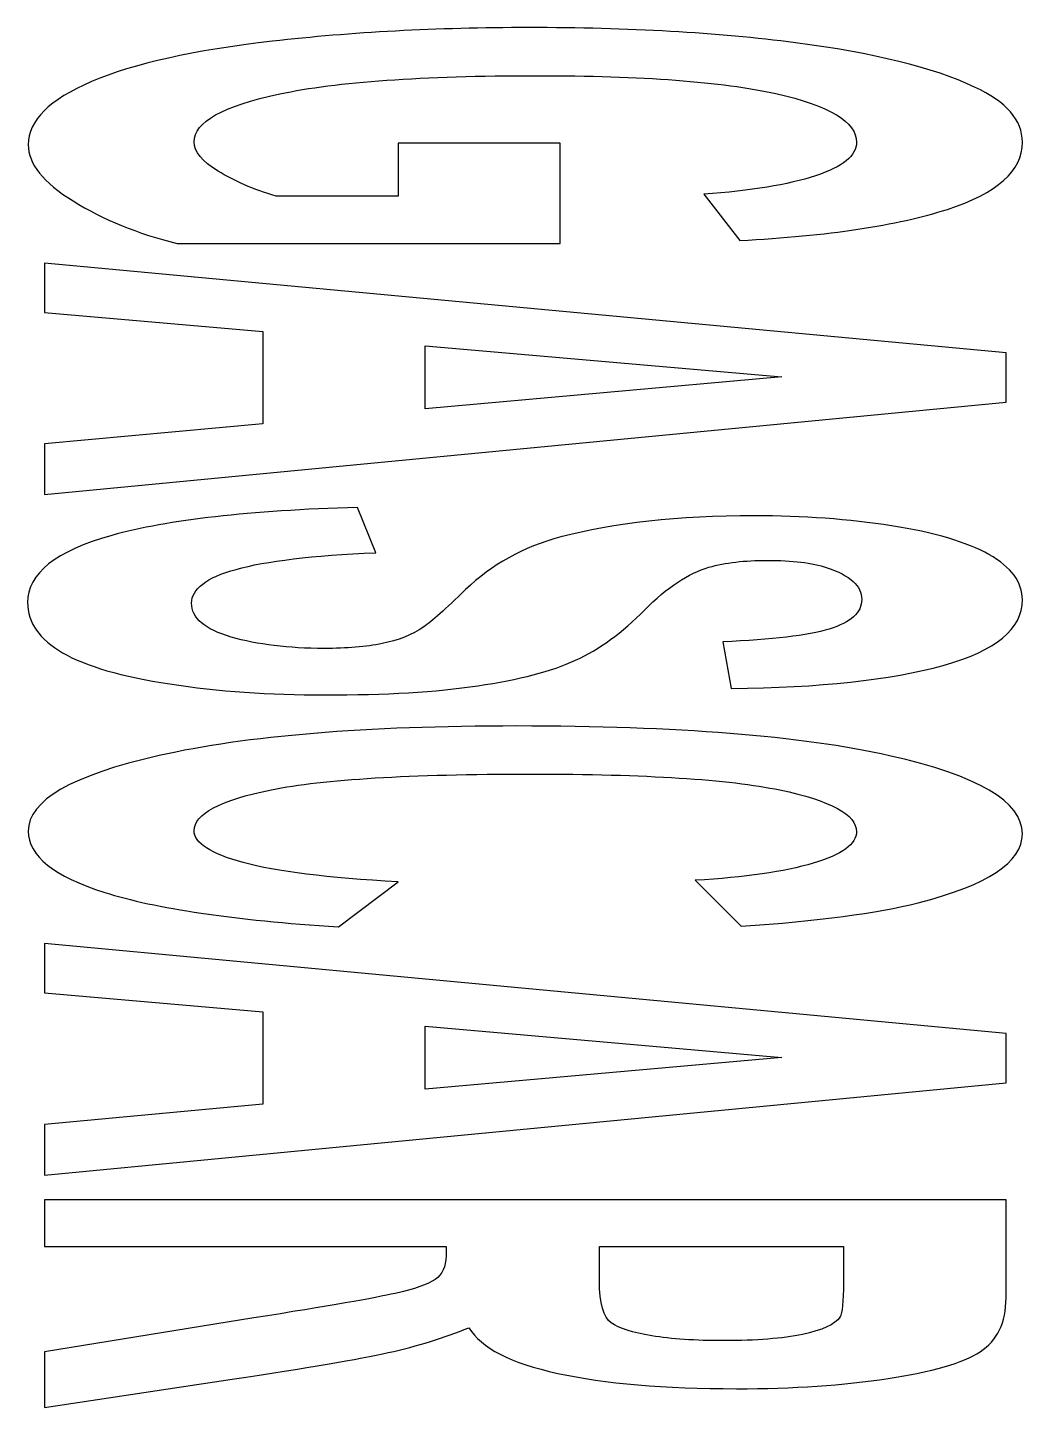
# Model space of a CAD drawing. Header units: centimetres. Extents: x -12.1 to 12.1, y -5 to 6.2.
# Drawn here: x 0.997 to 1.421, y -2.46 to -1.872 of the extents above; entities that cross this region are included whole.
import ezdxf

# ---------------------------------------------------------------- set-up
doc = ezdxf.new("R2010")
doc.units = ezdxf.units.CM
doc.header["$MEASUREMENT"] = 0
doc.layers.add('Layer 1', color=7, linetype='Continuous')

msp = doc.modelspace()

# ---------------------------------------------------------------- linework, layer by layer
at = {"layer": 'Layer 1', "color": 250}
for points, knots in [([(1.15463, -1.92103), (1.15463, -1.92103), (1.2237, -1.92103), (1.2237, -1.92103), (1.2237, -1.92103), (1.2237, -1.92103), (1.2237, -1.96389), (1.2237, -1.96389), (1.2237, -1.96389), (1.2237, -1.96389), (1.06045, -1.96389), (1.06045, -1.96389), (1.06045, -1.96389), (1.04368, -1.95972), (1.02889, -1.9537), (1.01614, -1.94575), (1.01614, -1.94575), (1.00338, -1.93789), (0.997, -1.92991), (0.997, -1.92178), (0.997, -1.92178), (0.997, -1.9115), (1.006, -1.9025), (1.02397, -1.89485), (1.02397, -1.89485), (1.04196, -1.88719), (1.06768, -1.88145), (1.10113, -1.87764), (1.10113, -1.87764), (1.13456, -1.87379), (1.17093, -1.87181), (1.2103, -1.87181), (1.2103, -1.87181), (1.25296, -1.87181), (1.29087, -1.874), (1.32403, -1.87828), (1.32403, -1.87828), (1.35723, -1.88262), (1.38266, -1.88885), (1.40036, -1.89715), (1.40036, -1.89715), (1.41393, -1.90341), (1.42074, -1.9113), (1.42074, -1.9207), (1.42074, -1.9207), (1.42074, -1.93294), (1.41008, -1.94245), (1.38877, -1.94933), (1.38877, -1.94933), (1.36739, -1.95623), (1.33793, -1.96063), (1.3003, -1.96261), (1.3003, -1.96261), (1.3003, -1.96261), (1.2849, -1.94287), (1.2849, -1.94287), (1.2849, -1.94287), (1.30503, -1.94146), (1.32092, -1.93885), (1.33257, -1.935), (1.33257, -1.935), (1.34422, -1.93122), (1.35004, -1.92642), (1.35004, -1.9207), (1.35004, -1.9207), (1.35004, -1.912), (1.33857, -1.90509), (1.31565, -1.89997), (1.31565, -1.89997), (1.29273, -1.89488), (1.25872, -1.89232), (1.21364, -1.89232), (1.21364, -1.89232), (1.16499, -1.89232), (1.12853, -1.89491), (1.10419, -1.90009), (1.10419, -1.90009), (1.07988, -1.9053), (1.0677, -1.91205), (1.0677, -1.9205), (1.0677, -1.9205), (1.0677, -1.92467), (1.07108, -1.9288), (1.07792, -1.93302), (1.07792, -1.93302), (1.0847, -1.93721), (1.09295, -1.94079), (1.10262, -1.94377), (1.10262, -1.94377), (1.10262, -1.94377), (1.15463, -1.94377), (1.15463, -1.94377), (1.15463, -1.94377), (1.15463, -1.94377), (1.15463, -1.92103), (1.15463, -1.92103)], [0, 0, 0, 0, 0.04, 0.04, 0.04, 0.04, 0.08, 0.08, 0.08, 0.08, 0.12, 0.12, 0.12, 0.12, 0.16, 0.16, 0.16, 0.16, 0.2, 0.2, 0.2, 0.2, 0.24, 0.24, 0.24, 0.24, 0.28, 0.28, 0.28, 0.28, 0.32, 0.32, 0.32, 0.32, 0.36, 0.36, 0.36, 0.36, 0.4, 0.4, 0.4, 0.4, 0.44, 0.44, 0.44, 0.44, 0.48, 0.48, 0.48, 0.48, 0.52, 0.52, 0.52, 0.52, 0.56, 0.56, 0.56, 0.56, 0.6, 0.6, 0.6, 0.6, 0.64, 0.64, 0.64, 0.64, 0.68, 0.68, 0.68, 0.68, 0.72, 0.72, 0.72, 0.72, 0.76, 0.76, 0.76, 0.76, 0.8, 0.8, 0.8, 0.8, 0.84, 0.84, 0.84, 0.84, 0.88, 0.88, 0.88, 0.88, 0.92, 0.92, 0.92, 0.92, 1, 1, 1, 1]), ([(1.00396, -2.07096), (1.00396, -2.07096), (1.00396, -2.04932), (1.00396, -2.04932), (1.00396, -2.04932), (1.00396, -2.04932), (1.09705, -2.04074), (1.09705, -2.04074), (1.09705, -2.04074), (1.09705, -2.04074), (1.09705, -2.00142), (1.09705, -2.00142), (1.09705, -2.00142), (1.09705, -2.00142), (1.00396, -1.99327), (1.00396, -1.99327), (1.00396, -1.99327), (1.00396, -1.99327), (1.00396, -1.97222), (1.00396, -1.97222), (1.00396, -1.97222), (1.00396, -1.97222), (1.41378, -2.01057), (1.41378, -2.01057), (1.41378, -2.01057), (1.41378, -2.01057), (1.41378, -2.03156), (1.41378, -2.03156), (1.41378, -2.03156), (1.41378, -2.03156), (1.00396, -2.07096), (1.00396, -2.07096)], [0, 0, 0, 0, 0.111111, 0.111111, 0.111111, 0.111111, 0.222222, 0.222222, 0.222222, 0.222222, 0.333333, 0.333333, 0.333333, 0.333333, 0.444444, 0.444444, 0.444444, 0.444444, 0.555556, 0.555556, 0.555556, 0.555556, 0.666667, 0.666667, 0.666667, 0.666667, 0.777778, 0.777778, 0.777778, 0.777778, 1, 1, 1, 1]), ([(1.16612, -2.03435), (1.16612, -2.03435), (1.31818, -2.02082), (1.31818, -2.02082), (1.31818, -2.02082), (1.31818, -2.02082), (1.16612, -2.00754), (1.16612, -2.00754), (1.16612, -2.00754), (1.16612, -2.00754), (1.16612, -2.03435), (1.16612, -2.03435)], [0, 0, 0, 0, 0.25, 0.25, 0.25, 0.25, 0.5, 0.5, 0.5, 0.5, 1, 1, 1, 1]), ([(1.13733, -2.07646), (1.13733, -2.07646), (1.14513, -2.0958), (1.14513, -2.0958), (1.14513, -2.0958), (1.11813, -2.09693), (1.09825, -2.09932), (1.08561, -2.10287), (1.08561, -2.10287), (1.07294, -2.1064), (1.0666, -2.11123), (1.0666, -2.11726), (1.0666, -2.11726), (1.0666, -2.12369), (1.07222, -2.12847), (1.08348, -2.13173), (1.08348, -2.13173), (1.09478, -2.13499), (1.10795, -2.13659), (1.12306, -2.13659), (1.12306, -2.13659), (1.13275, -2.13659), (1.141, -2.13592), (1.14781, -2.13455), (1.14781, -2.13455), (1.15459, -2.13318), (1.16054, -2.13083), (1.16557, -2.12739), (1.16557, -2.12739), (1.16892, -2.12509), (1.17483, -2.11976), (1.18342, -2.11152), (1.18342, -2.11152), (1.19443, -2.10087), (1.20794, -2.09335), (1.22395, -2.08907), (1.22395, -2.08907), (1.24652, -2.08301), (1.27401, -2.08002), (1.30644, -2.08002), (1.30644, -2.08002), (1.32727, -2.08002), (1.34684, -2.08144), (1.36498, -2.08427), (1.36498, -2.08427), (1.38315, -2.08712), (1.39701, -2.09123), (1.4065, -2.09655), (1.4065, -2.09655), (1.41603, -2.10192), (1.42074, -2.10832), (1.42074, -2.11591), (1.42074, -2.11591), (1.42074, -2.1283), (1.40947, -2.13758), (1.38696, -2.14381), (1.38696, -2.14381), (1.3644, -2.15005), (1.33429, -2.15334), (1.29664, -2.15363), (1.29664, -2.15363), (1.29664, -2.15363), (1.29302, -2.13377), (1.29302, -2.13377), (1.29302, -2.13377), (1.31405, -2.13289), (1.32925, -2.13112), (1.33842, -2.12832), (1.33842, -2.12832), (1.34768, -2.12553), (1.35228, -2.1213), (1.35228, -2.11572), (1.35228, -2.11572), (1.35228, -2.10995), (1.34733, -2.10543), (1.33746, -2.10217), (1.33746, -2.10217), (1.33114, -2.10005), (1.32264, -2.09903), (1.31204, -2.09903), (1.31204, -2.09903), (1.30234, -2.09903), (1.29405, -2.09999), (1.28715, -2.10197), (1.28715, -2.10197), (1.27841, -2.10447), (1.26923, -2.11056), (1.25971, -2.12023), (1.25971, -2.12023), (1.25022, -2.1299), (1.2404, -2.13703), (1.23028, -2.14166), (1.23028, -2.14166), (1.22011, -2.14631), (1.20622, -2.14993), (1.18861, -2.15255), (1.18861, -2.15255), (1.17102, -2.15517), (1.14924, -2.15645), (1.12332, -2.15645), (1.12332, -2.15645), (1.09985, -2.15645), (1.0779, -2.15491), (1.05733, -2.15176), (1.05733, -2.15176), (1.03686, -2.14862), (1.02163, -2.14419), (1.01165, -2.13848), (1.01165, -2.13848), (1.00172, -2.13274), (0.99672, -2.12561), (0.99672, -2.11705), (0.99672, -2.11705), (0.99672, -2.10465), (1.00868, -2.09504), (1.03261, -2.08837), (1.03261, -2.08837), (1.05655, -2.08173), (1.09146, -2.07777), (1.13733, -2.07646)], [0, 0, 0, 0, 0.032258, 0.032258, 0.032258, 0.032258, 0.064516, 0.064516, 0.064516, 0.064516, 0.096774, 0.096774, 0.096774, 0.096774, 0.129032, 0.129032, 0.129032, 0.129032, 0.16129, 0.16129, 0.16129, 0.16129, 0.193548, 0.193548, 0.193548, 0.193548, 0.225806, 0.225806, 0.225806, 0.225806, 0.258065, 0.258065, 0.258065, 0.258065, 0.290323, 0.290323, 0.290323, 0.290323, 0.322581, 0.322581, 0.322581, 0.322581, 0.354839, 0.354839, 0.354839, 0.354839, 0.387097, 0.387097, 0.387097, 0.387097, 0.419355, 0.419355, 0.419355, 0.419355, 0.451613, 0.451613, 0.451613, 0.451613, 0.483871, 0.483871, 0.483871, 0.483871, 0.516129, 0.516129, 0.516129, 0.516129, 0.548387, 0.548387, 0.548387, 0.548387, 0.580645, 0.580645, 0.580645, 0.580645, 0.612903, 0.612903, 0.612903, 0.612903, 0.645161, 0.645161, 0.645161, 0.645161, 0.677419, 0.677419, 0.677419, 0.677419, 0.709677, 0.709677, 0.709677, 0.709677, 0.741935, 0.741935, 0.741935, 0.741935, 0.774194, 0.774194, 0.774194, 0.774194, 0.806452, 0.806452, 0.806452, 0.806452, 0.83871, 0.83871, 0.83871, 0.83871, 0.870968, 0.870968, 0.870968, 0.870968, 0.903226, 0.903226, 0.903226, 0.903226, 0.935484, 0.935484, 0.935484, 0.935484, 1, 1, 1, 1]), ([(1.15463, -2.23615), (1.15463, -2.23615), (1.1292, -2.25539), (1.1292, -2.25539), (1.1292, -2.25539), (1.08447, -2.25249), (1.05125, -2.24754), (1.02958, -2.24066), (1.02958, -2.24066), (1.00787, -2.23379), (0.997, -2.22508), (0.997, -2.21454), (0.997, -2.21454), (0.997, -2.20144), (1.01558, -2.19072), (1.05276, -2.18231), (1.05276, -2.18231), (1.08995, -2.17389), (1.14076, -2.16967), (1.20523, -2.16967), (1.20523, -2.16967), (1.27346, -2.16967), (1.32643, -2.17392), (1.36413, -2.18237), (1.36413, -2.18237), (1.40193, -2.19081), (1.42074, -2.20193), (1.42074, -2.21574), (1.42074, -2.21574), (1.42074, -2.22777), (1.40592, -2.23757), (1.37631, -2.24506), (1.37631, -2.24506), (1.35878, -2.24952), (1.33364, -2.25287), (1.30083, -2.2551), (1.30083, -2.2551), (1.30083, -2.2551), (1.28126, -2.23545), (1.28126, -2.23545), (1.28126, -2.23545), (1.30252, -2.23431), (1.31929, -2.23187), (1.33158, -2.2282), (1.33158, -2.2282), (1.34389, -2.22453), (1.35004, -2.21999), (1.35004, -2.21475), (1.35004, -2.21475), (1.35004, -2.20744), (1.33915, -2.20153), (1.31734, -2.19695), (1.31734, -2.19695), (1.29553, -2.19244), (1.2602, -2.19017), (1.21141, -2.19017), (1.21141, -2.19017), (1.15957, -2.19017), (1.12271, -2.19241), (1.10069, -2.19687), (1.10069, -2.19687), (1.07871, -2.20135), (1.0677, -2.20717), (1.0677, -2.21431), (1.0677, -2.21431), (1.0677, -2.21961), (1.07469, -2.22413), (1.08867, -2.22796), (1.08867, -2.22796), (1.10262, -2.23175), (1.12463, -2.23446), (1.15463, -2.23615)], [0, 0, 0, 0, 0.052632, 0.052632, 0.052632, 0.052632, 0.105263, 0.105263, 0.105263, 0.105263, 0.157895, 0.157895, 0.157895, 0.157895, 0.210526, 0.210526, 0.210526, 0.210526, 0.263158, 0.263158, 0.263158, 0.263158, 0.315789, 0.315789, 0.315789, 0.315789, 0.368421, 0.368421, 0.368421, 0.368421, 0.421053, 0.421053, 0.421053, 0.421053, 0.473684, 0.473684, 0.473684, 0.473684, 0.526316, 0.526316, 0.526316, 0.526316, 0.578947, 0.578947, 0.578947, 0.578947, 0.631579, 0.631579, 0.631579, 0.631579, 0.684211, 0.684211, 0.684211, 0.684211, 0.736842, 0.736842, 0.736842, 0.736842, 0.789474, 0.789474, 0.789474, 0.789474, 0.842105, 0.842105, 0.842105, 0.842105, 0.894737, 0.894737, 0.894737, 0.894737, 1, 1, 1, 1]), ([(1.00396, -2.36121), (1.00396, -2.36121), (1.00396, -2.33958), (1.00396, -2.33958), (1.00396, -2.33958), (1.00396, -2.33958), (1.09705, -2.33099), (1.09705, -2.33099), (1.09705, -2.33099), (1.09705, -2.33099), (1.09705, -2.29165), (1.09705, -2.29165), (1.09705, -2.29165), (1.09705, -2.29165), (1.00396, -2.28352), (1.00396, -2.28352), (1.00396, -2.28352), (1.00396, -2.28352), (1.00396, -2.26244), (1.00396, -2.26244), (1.00396, -2.26244), (1.00396, -2.26244), (1.41378, -2.30082), (1.41378, -2.30082), (1.41378, -2.30082), (1.41378, -2.30082), (1.41378, -2.32181), (1.41378, -2.32181), (1.41378, -2.32181), (1.41378, -2.32181), (1.00396, -2.36121), (1.00396, -2.36121)], [0, 0, 0, 0, 0.111111, 0.111111, 0.111111, 0.111111, 0.222222, 0.222222, 0.222222, 0.222222, 0.333333, 0.333333, 0.333333, 0.333333, 0.444444, 0.444444, 0.444444, 0.444444, 0.555556, 0.555556, 0.555556, 0.555556, 0.666667, 0.666667, 0.666667, 0.666667, 0.777778, 0.777778, 0.777778, 0.777778, 1, 1, 1, 1]), ([(1.16612, -2.32461), (1.16612, -2.32461), (1.31818, -2.31108), (1.31818, -2.31108), (1.31818, -2.31108), (1.31818, -2.31108), (1.16612, -2.29776), (1.16612, -2.29776), (1.16612, -2.29776), (1.16612, -2.29776), (1.16612, -2.32461), (1.16612, -2.32461)], [0, 0, 0, 0, 0.25, 0.25, 0.25, 0.25, 0.5, 0.5, 0.5, 0.5, 1, 1, 1, 1]), ([(1.00396, -2.37179), (1.00396, -2.37179), (1.41378, -2.37179), (1.41378, -2.37179), (1.41378, -2.37179), (1.41378, -2.37179), (1.41378, -2.41366), (1.41378, -2.41366), (1.41378, -2.41366), (1.41378, -2.42417), (1.41008, -2.43177), (1.40275, -2.43657), (1.40275, -2.43657), (1.39535, -2.44132), (1.38228, -2.44516), (1.36346, -2.44799), (1.36346, -2.44799), (1.34462, -2.45084), (1.32313, -2.45233), (1.29888, -2.45233), (1.29888, -2.45233), (1.26813, -2.45233), (1.24274, -2.45014), (1.22273, -2.44578), (1.22273, -2.44578), (1.20267, -2.44143), (1.19003, -2.43495), (1.18484, -2.42633), (1.18484, -2.42633), (1.17439, -2.4306), (1.16292, -2.43415), (1.15046, -2.43695), (1.15046, -2.43695), (1.13794, -2.43972), (1.11581, -2.44353), (1.08395, -2.44825), (1.08395, -2.44825), (1.08395, -2.44825), (1.00396, -2.4603), (1.00396, -2.4603), (1.00396, -2.4603), (1.00396, -2.4603), (1.00396, -2.43655), (1.00396, -2.43655), (1.00396, -2.43655), (1.00396, -2.43655), (1.09312, -2.42216), (1.09312, -2.42216), (1.09312, -2.42216), (1.12501, -2.41707), (1.14508, -2.4136), (1.1534, -2.41168), (1.1534, -2.41168), (1.16167, -2.40981), (1.16735, -2.40783), (1.17047, -2.40571), (1.17047, -2.40571), (1.17352, -2.40361), (1.17506, -2.40026), (1.17506, -2.39572), (1.17506, -2.39572), (1.17506, -2.39572), (1.17506, -2.39167), (1.17506, -2.39167), (1.17506, -2.39167), (1.17506, -2.39167), (1.00396, -2.39167), (1.00396, -2.39167), (1.00396, -2.39167), (1.00396, -2.39167), (1.00396, -2.37179), (1.00396, -2.37179)], [0, 0, 0, 0, 0.052632, 0.052632, 0.052632, 0.052632, 0.105263, 0.105263, 0.105263, 0.105263, 0.157895, 0.157895, 0.157895, 0.157895, 0.210526, 0.210526, 0.210526, 0.210526, 0.263158, 0.263158, 0.263158, 0.263158, 0.315789, 0.315789, 0.315789, 0.315789, 0.368421, 0.368421, 0.368421, 0.368421, 0.421053, 0.421053, 0.421053, 0.421053, 0.473684, 0.473684, 0.473684, 0.473684, 0.526316, 0.526316, 0.526316, 0.526316, 0.578947, 0.578947, 0.578947, 0.578947, 0.631579, 0.631579, 0.631579, 0.631579, 0.684211, 0.684211, 0.684211, 0.684211, 0.736842, 0.736842, 0.736842, 0.736842, 0.789474, 0.789474, 0.789474, 0.789474, 0.842105, 0.842105, 0.842105, 0.842105, 0.894737, 0.894737, 0.894737, 0.894737, 1, 1, 1, 1]), ([(1.24047, -2.39167), (1.24047, -2.39167), (1.24047, -2.40638), (1.24047, -2.40638), (1.24047, -2.40638), (1.24047, -2.4159), (1.24213, -2.42187), (1.2455, -2.42423), (1.2455, -2.42423), (1.24886, -2.42662), (1.25459, -2.42848), (1.26283, -2.42979), (1.26283, -2.42979), (1.27101, -2.43116), (1.28126, -2.43183), (1.29358, -2.43183), (1.29358, -2.43183), (1.30738, -2.43183), (1.3185, -2.43093), (1.32701, -2.42915), (1.32701, -2.42915), (1.33545, -2.4274), (1.34081, -2.42496), (1.34302, -2.4217), (1.34302, -2.4217), (1.34398, -2.4201), (1.34445, -2.41526), (1.34445, -2.40716), (1.34445, -2.40716), (1.34445, -2.40716), (1.34445, -2.39167), (1.34445, -2.39167), (1.34445, -2.39167), (1.34445, -2.39167), (1.24047, -2.39167), (1.24047, -2.39167)], [0, 0, 0, 0, 0.1, 0.1, 0.1, 0.1, 0.2, 0.2, 0.2, 0.2, 0.3, 0.3, 0.3, 0.3, 0.4, 0.4, 0.4, 0.4, 0.5, 0.5, 0.5, 0.5, 0.6, 0.6, 0.6, 0.6, 0.7, 0.7, 0.7, 0.7, 0.8, 0.8, 0.8, 0.8, 1, 1, 1, 1])]:
    msp.add_open_spline(points, degree=3, knots=knots, dxfattribs=at)

doc.saveas('drawing.dxf')
